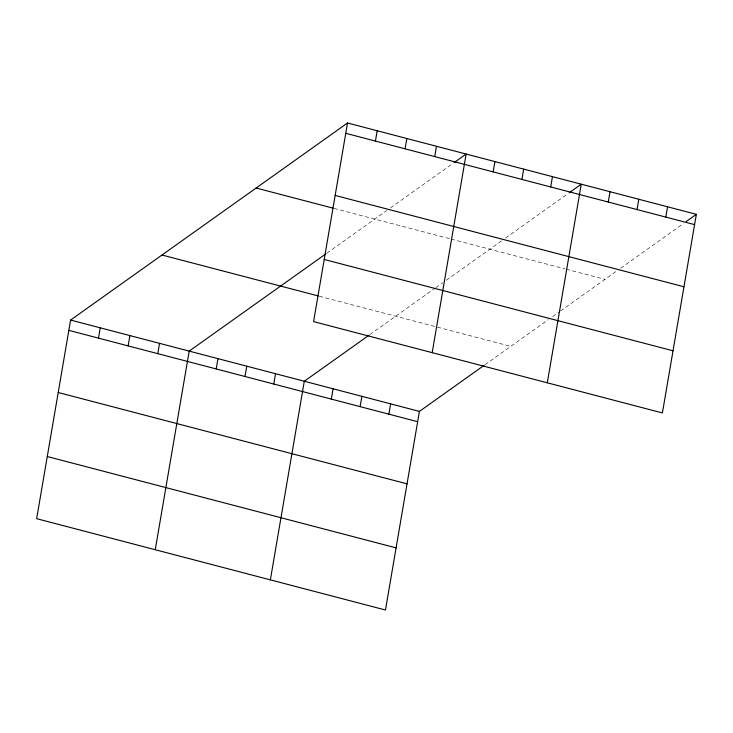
<?xml version="1.0" encoding="UTF-8"?>
<svg xmlns="http://www.w3.org/2000/svg" width="733" height="733" viewBox="0 0 733 733"><rect width="100%" height="100%" fill="white"/><g stroke="black" fill="none" stroke-linecap="round" stroke-linejoin="round"><path stroke-width="0.55" stroke-dasharray="3.67 2.75" d="M326.79 253.197L386.749 210.536M390.442 207.906L453.214 163.239M369.844 334.615L434.926 288.298M435.796 287.684L442.778 282.718M446.26 280.235L501.858 240.681M505.55 238.051L568.322 193.384M484.953 364.759L548.293 319.689M552.655 316.583L559.627 311.617M560.498 311.003L616.966 270.825M620.659 268.196L683.431 223.528M334.111 208.438L450.007 238.784M451.116 239.077L565.116 268.929M566.224 269.213L604.963 279.365M319.322 296.224L510.8 346.361"/><path stroke-width="1.1" d="M347.534 122.988L313.587 321.604L662.403 412.945L696.35 214.329L347.534 122.988L70.597 320.055L36.65 518.671L385.466 610.012L419.413 411.396L484.037 365.41M98.488 338.124L100.247 327.816M128.138 345.894L129.897 335.577M157.787 353.654L159.547 343.346M155.249 549.723L189.196 351.107L325.919 253.82M216.208 368.956L217.976 358.648M244.987 376.487L246.755 366.179M273.766 384.028L275.526 373.72M270.358 579.867L304.305 381.252L368.928 335.265M331.316 399.1L333.084 388.783M375.424 141.066L377.183 130.749M360.095 406.632L361.864 396.324M405.074 148.826L406.833 138.519M388.875 414.163L390.634 403.856M434.724 156.587L436.483 146.279M432.186 352.665L466.133 154.049L454.13 162.589M493.144 171.888L494.912 161.581M521.923 179.429L523.692 169.112M550.703 186.961L552.462 176.653M547.294 382.8L581.242 184.185L569.239 192.724M608.253 202.033L610.021 191.725M637.032 209.565L638.8 199.257M665.811 217.105L667.571 206.798M686.198 221.558L696.35 214.329M345.774 133.296L694.591 224.637M335.155 195.436L683.962 286.777M256.147 188.024L333.02 208.145M324.206 259.464L673.022 350.805M161.993 255.02L318.214 295.93M70.597 320.055L419.413 411.396M68.838 330.363L417.654 421.704M58.219 392.503L407.026 483.844M47.269 456.531L396.086 547.872"/></g></svg>
